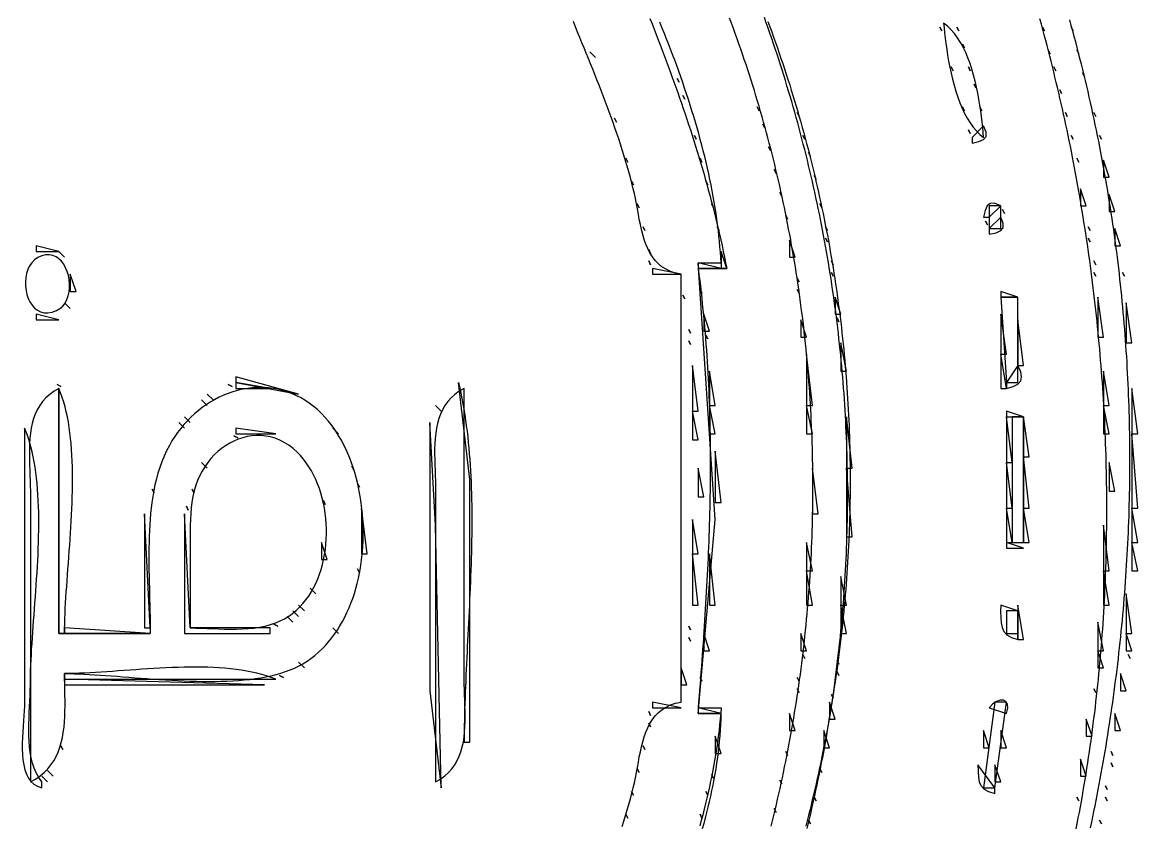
# Model space of a CAD drawing. Extents: x 0 to 1288, y 0 to 860.
# Drawn here: x 445.6 to 641, y 434.3 to 575.2 of the extents above; entities that cross this region are included whole.
import ezdxf

# ---------------------------------------------------------------- set-up
doc = ezdxf.new("R2010")
doc.units = 0
for name, color, linetype in [('C19', 19, 'CONTINUOUS'), ('C250', 250, 'CONTINUOUS'), ('C251', 251, 'CONTINUOUS'), ('C252', 252, 'CONTINUOUS'), ('C253', 253, 'CONTINUOUS'), ('C254', 254, 'CONTINUOUS'), ('C27', 27, 'CONTINUOUS'), ('C29', 29, 'CONTINUOUS'), ('C37', 37, 'CONTINUOUS'), ('C47', 47, 'CONTINUOUS'), ('C59', 59, 'CONTINUOUS'), ('C7', 7, 'CONTINUOUS')]:
    doc.layers.add(name, color=color, linetype=linetype)

msp = doc.modelspace()

# ---------------------------------------------------------------- linework, layer by layer
at = {"layer": 'C19'}
for points in [[(583.0873, 433.8198), (583.3204, 434.7761), (583.5495, 435.733), (583.7747, 436.6903), (583.996, 437.6482), (584.2133, 438.6065), (584.4267, 439.5653), (584.6362, 440.5245), (584.8418, 441.4842), (585.0434, 442.4444), (585.2411, 443.4049), (585.435, 444.3659), (585.6249, 445.3273), (585.8109, 446.2891), (585.993, 447.2513), (586.1711, 448.2138), (586.3454, 449.1767), (586.5158, 450.14), (586.6823, 451.1036), (586.8448, 452.0675), (587.0035, 453.0318), (587.1583, 453.9963), (587.3092, 454.9611), (587.4562, 455.9263), (587.5993, 456.8917), (587.7386, 457.8573), (587.8739, 458.8232), (588.0054, 459.7894), (588.133, 460.7557), (588.2567, 461.7223), (588.3766, 462.6891), (588.4925, 463.6561), (588.6047, 464.6232), (588.7129, 465.5906), (588.8173, 466.5581), (588.9178, 467.5257), (589.0144, 468.4935), (589.1072, 469.4614), (589.1962, 470.4294), (589.2813, 471.3975), (589.3625, 472.3658), (589.4399, 473.3341), (589.5134, 474.3024), (589.5831, 475.2709), (589.6489, 476.2393), (589.7109, 477.2079), (589.7691, 478.1764), (589.8234, 479.145), (589.8739, 480.1135), (589.9206, 481.0821), (589.9634, 482.0506), (590.0024, 483.0191), (590.0376, 483.9876), (590.069, 484.956), (590.0965, 485.9243), (590.1202, 486.8926), (590.1401, 487.8608), (590.1562, 488.8289), (590.1685, 489.7968), (590.1769, 490.7647), (590.1816, 491.7324), (590.1824, 492.7), (590.1795, 493.6675), (590.1727, 494.6347), (590.1621, 495.6018), (590.1478, 496.5687), (590.1296, 497.5354), (590.1077, 498.5019), (590.082, 499.4682), (590.0524, 500.4343), (590.0191, 501.4001), (589.982, 502.3656), (589.9411, 503.3309), (589.8965, 504.2959), (589.848, 505.2607), (589.7958, 506.2251), (589.7398, 507.1892), (589.6801, 508.153), (589.6165, 509.1165), (589.5493, 510.0796), (589.4782, 511.0424), (589.4034, 512.0048), (589.3248, 512.9668), (589.2424, 513.9284), (589.1563, 514.8897), (589.0665, 515.8505), (588.9729, 516.8109), (588.8755, 517.7709), (588.7744, 518.7304), (588.6696, 519.6895), (588.561, 520.6481), (588.4487, 521.6063), (588.3326, 522.5639), (588.2128, 523.521), (588.0893, 524.4777), (587.962, 525.4338), (587.831, 526.3894), (587.6962, 527.3444), (587.5578, 528.2989), (587.4156, 529.2528), (587.2697, 530.2062), (587.1201, 531.1589), (586.9667, 532.1111), (586.8097, 533.0626), (586.6489, 534.0135), (586.4844, 534.9638), (586.3163, 535.9134), (586.1444, 536.8624), (585.9688, 537.8107), (585.7895, 538.7584), (585.6065, 539.7053), (585.4198, 540.6516), (585.2294, 541.5971), (585.0353, 542.5419), (584.8375, 543.486), (584.6361, 544.4293), (584.4309, 545.3719), (584.2221, 546.3137), (584.0096, 547.2547), (583.7934, 548.195), (583.5735, 549.1344), (583.3499, 550.0731), (583.1227, 551.0109), (582.8918, 551.9478), (582.6572, 552.884), (582.419, 553.8192), (582.1771, 554.7536), (581.9316, 555.6871), (581.6823, 556.6198), (581.4295, 557.5515), (581.1729, 558.4823), (580.9127, 559.4122), (580.6489, 560.3411), (580.3814, 561.2692), (580.1103, 562.1962), (579.8355, 563.1223), (579.557, 564.0474), (579.275, 564.9715), (578.9893, 565.8946), (578.6999, 566.8167), (578.4069, 567.7378), (578.1103, 568.6578), (577.8101, 569.5768), (577.5062, 570.4947), (577.1987, 571.4116), (576.8876, 572.3274), (576.5729, 573.242), (576.2545, 574.1556), (575.9325, 575.0681), (575.6069, 575.9794)], [(632.7496, 433.9874), (632.9496, 434.94), (633.1469, 435.8929), (633.3412, 436.846), (633.5328, 437.7994), (633.7214, 438.7529), (633.9073, 439.7067), (634.0902, 440.6608), (634.2703, 441.615), (634.4475, 442.5695), (634.6219, 443.5242), (634.7934, 444.4791), (634.9619, 445.4342), (635.1276, 446.3896), (635.2904, 447.3452), (635.4503, 448.3009), (635.6073, 449.2569), (635.7613, 450.2131), (635.9125, 451.1695), (636.0607, 452.1261), (636.206, 453.0829), (636.3484, 454.0399), (636.4878, 454.9971), (636.6243, 455.9545), (636.7578, 456.9121), (636.8884, 457.8699), (637.0161, 458.8279), (637.1407, 459.7861), (637.2624, 460.7444), (637.3811, 461.703), (637.4969, 462.6617), (637.6096, 463.6206), (637.7194, 464.5797), (637.8262, 465.539), (637.93, 466.4984), (638.0308, 467.4581), (638.1285, 468.4179), (638.2233, 469.3778), (638.315, 470.338), (638.4037, 471.2983), (638.4894, 472.2587), (638.5721, 473.2194), (638.6517, 474.1801), (638.7282, 475.1411), (638.8018, 476.1022), (638.8722, 477.0635), (638.9396, 478.0249), (639.004, 478.9865), (639.0652, 479.9482), (639.1234, 480.9101), (639.1785, 481.8721), (639.2306, 482.8342), (639.2795, 483.7966), (639.3253, 484.759), (639.3681, 485.7216), (639.4077, 486.6843), (639.4443, 487.6472), (639.4777, 488.6102), (639.508, 489.5733), (639.5351, 490.5366), (639.5592, 491.4999), (639.5801, 492.4635), (639.5978, 493.4271), (639.6125, 494.3908), (639.6239, 495.3547), (639.6322, 496.3187), (639.6374, 497.2828), (639.6394, 498.2471), (639.6382, 499.2114), (639.6338, 500.1759), (639.6263, 501.1404), (639.6155, 502.1051), (639.6016, 503.0699), (639.5845, 504.0348), (639.5642, 504.9998), (639.5407, 505.9648), (639.5139, 506.93), (639.484, 507.8953), (639.4508, 508.8607), (639.4144, 509.8261), (639.3747, 510.7917), (639.3319, 511.7573), (639.2858, 512.7231), (639.2364, 513.6889), (639.1838, 514.6548), (639.1279, 515.6208), (639.0688, 516.5869), (639.0064, 517.553), (638.9407, 518.5192), (638.8718, 519.4855), (638.7995, 520.4519), (638.724, 521.4183), (638.6452, 522.3848), (638.5631, 523.3514), (638.4777, 524.318), (638.389, 525.2847), (638.2969, 526.2515), (638.2016, 527.2183), (638.1029, 528.1852), (638.0009, 529.1521), (637.8956, 530.1191), (637.7869, 531.0862), (637.6749, 532.0533), (637.5595, 533.0204), (637.4408, 533.9876), (637.3187, 534.9548), (637.1932, 535.9221), (637.0644, 536.8894), (636.9323, 537.8568), (636.7967, 538.8242), (636.6577, 539.7916), (636.5154, 540.759), (636.3697, 541.7265), (636.2205, 542.6941), (636.068, 543.6616), (635.9121, 544.6292), (635.7527, 545.5968), (635.5899, 546.5644), (635.4237, 547.532), (635.2541, 548.4997), (635.081, 549.4674), (634.9045, 550.4351), (634.7246, 551.4028), (634.5412, 552.3705), (634.3543, 553.3382), (634.164, 554.3059), (633.9702, 555.2737), (633.773, 556.2414), (633.5722, 557.2092), (633.368, 558.1769), (633.1603, 559.1446), (632.9491, 560.1124), (632.7345, 561.0801), (632.5163, 562.0478), (632.2946, 563.0156), (632.0694, 563.9833), (631.8407, 564.9509), (631.6085, 565.9186), (631.3727, 566.8863), (631.1334, 567.8539), (630.8906, 568.8215), (630.6442, 569.7891), (630.3943, 570.7567), (630.1408, 571.7243), (629.8838, 572.6918), (629.6232, 573.6593), (629.3591, 574.6267), (629.0914, 575.5942)], [(606.333313, 574.333313), (606.666687, 573.666687), (606.333313, 574.333313)], [(448.313263, 533.913574), (447.7434, 533.5142), (447.2632, 533.0218), (446.8705, 532.4508), (446.5633, 531.8154), (446.3394, 531.13), (446.1968, 530.4091), (446.1335, 529.6669), (446.1474, 528.9178), (446.2364, 528.1763), (446.3984, 527.4566), (446.6314, 526.7731), (446.9333, 526.1402), (447.3021, 525.5723), (447.7357, 525.0837), (448.2319, 524.6888), (448.7889, 524.402), (449.4044, 524.2376), (450.0764, 524.21), (450.8029, 524.3336), (451.5818, 524.6227)], [(588, 527), (588, 524), (589, 524), (588, 527)], [(620, 523), (620, 515), (621, 515), (620, 523)], [(452, 511), (452, 468), (453, 468), (453.0056, 468.8442), (453.0218, 469.7102), (453.0479, 470.5966), (453.0828, 471.5025), (453.1259, 472.4267), (453.1762, 473.3681), (453.2328, 474.3256), (453.295, 475.2982), (453.3618, 476.2847), (453.4325, 477.2839), (453.5061, 478.2949), (453.5818, 479.3165), (453.6588, 480.3475), (453.7361, 481.387), (453.813, 482.4338), (453.8885, 483.4867), (453.9619, 484.5447), (454.0323, 485.6067), (454.0987, 486.6716), (454.1605, 487.7382), (454.2166, 488.8055), (454.2664, 489.8724), (454.3088, 490.9377), (454.343, 492.0004), (454.3683, 493.0594), (454.3836, 494.1135), (454.3883, 495.1616), (454.3814, 496.2027), (454.3621, 497.2356), (454.3295, 498.2593), (454.2827, 499.2726), (454.221, 500.2744), (454.1434, 501.2637), (454.0491, 502.2392), (453.9373, 503.2), (453.8071, 504.1449), (453.6576, 505.0729), (453.4879, 505.9827), (453.2974, 506.8733), (453.0849, 507.7437), (452.8498, 508.5926), (452.5912, 509.419), (452.3082, 510.2218), (452, 511)], [(618, 507), (618, 506), (621, 506), (618, 507)], [(618, 506), (618, 498), (619, 498), (618, 506)], [(493, 472), (494, 471), (493, 472)], [(587, 456), (587, 453), (588, 453), (587, 456)]]:
    msp.add_lwpolyline(points, dxfattribs=at)
at = {"layer": 'C250'}
for points in [[(607, 575), (607.0754, 574.1821), (607.1651, 573.3093), (607.2704, 572.3886), (607.3927, 571.4267), (607.5333, 570.4307), (607.6934, 569.4076), (607.8745, 568.3641), (608.0778, 567.3074), (608.3047, 566.2442), (608.5564, 565.1817), (608.8344, 564.1266), (609.1399, 563.086), (609.4742, 562.0667), (609.8387, 561.0758), (610.2347, 560.1201), (610.6636, 559.2066), (611.1266, 558.3422), (611.625, 557.5338), (612.1603, 556.7885), (612.7336, 556.1131), (613.3464, 555.5146), (614, 555), (613.9281, 555.8373), (613.8437, 556.725), (613.7453, 557.6565), (613.631, 558.6253), (613.4994, 559.6249), (613.3486, 560.6488), (613.1772, 561.6903), (612.9834, 562.743), (612.7656, 563.8004), (612.5221, 564.8559), (612.2513, 565.9031), (611.9516, 566.9353), (611.6213, 567.946), (611.2587, 568.9287), (610.8623, 569.877), (610.4303, 570.7842), (609.9611, 571.6438), (609.4532, 572.4494), (608.9047, 573.1943), (608.3141, 573.872), (607.6797, 574.4761), (607, 575)], [(630.333313, 570.333313), (630.666687, 569.666687), (630.333313, 570.333313)], [(608.333313, 567.333313), (608.666687, 566.666687), (608.333313, 567.333313)], [(560.333313, 565.333313), (560.666687, 564.666687), (560.333313, 565.333313)], [(610.333313, 560.333313), (610.666687, 559.666687), (610.333313, 560.333313)], [(613.333313, 560.333313), (613.666687, 559.666687), (613.333313, 560.333313)], [(563.333313, 555.333313), (563.666687, 554.666687), (563.333313, 555.333313)], [(611.333313, 556.333313), (611.666687, 555.666687), (611.333313, 556.333313)], [(552.333313, 547.333313), (552.666687, 546.666687), (552.333313, 547.333313)], [(565.333313, 547.333313), (565.666687, 546.666687), (565.333313, 547.333313)], [(553.333313, 543.333313), (553.666687, 542.666687), (553.333313, 543.333313)], [(614.333313, 540.333313), (614.666687, 539.666687), (614.333313, 540.333313)], [(637, 539), (637, 536), (638, 536), (637, 539)], [(568, 535), (568, 532), (569, 532), (568, 535)], [(556, 532), (556, 531), (561, 531), (556, 532)], [(587.333313, 533.333313), (587.666687, 532.666687), (587.333313, 533.333313)], [(638.333313, 531.333313), (638.666687, 530.666687), (638.333313, 531.333313)], [(565, 524), (565, 521), (566, 521), (565, 524)], [(589, 519), (589, 514), (590, 514), (589, 519)], [(483, 513), (483, 512), (494, 510), (483, 513)], [(481.666656, 511.666656), (482.333344, 511.333344), (481.666656, 511.666656)], [(477, 509), (478, 508), (477, 509)], [(473, 505), (474, 504), (473, 505)], [(567, 500), (567, 491), (568, 491), (567, 500)], [(477, 498), (478, 497), (477, 498)], [(564, 497), (564, 492), (565, 492), (564, 497)], [(590, 497), (590, 485), (591, 485), (590, 497)], [(618, 498), (618, 490), (619, 490), (618, 498)], [(475.333344, 493.333344), (475.666656, 492.666656), (475.333344, 493.333344)], [(505, 490), (505, 482), (506, 482), (505, 490)], [(504.333344, 479.333344), (504.666656, 478.666656), (504.333344, 479.333344)], [(583, 479), (583, 473), (584, 473), (583, 479)], [(492, 471), (493, 470), (492, 471)], [(638, 461), (638, 458), (639, 458), (638, 461)], [(633.333313, 458.333344), (633.666687, 457.666656), (633.333313, 458.333344)], [(567, 450), (567, 447), (568, 447), (567, 450)]]:
    msp.add_lwpolyline(points, dxfattribs=at)
at = {"layer": 'C251'}
for points in [[(624.333313, 574.333313), (624.666687, 573.666687), (624.333313, 574.333313)], [(629.333313, 574.333313), (629.666687, 573.666687), (629.333313, 574.333313)], [(545, 570), (546, 569), (545, 570)], [(625.333313, 570.333313), (625.666687, 569.666687), (625.333313, 570.333313)], [(561.333313, 562.333313), (561.666687, 561.666687), (561.333313, 562.333313)], [(628.333313, 559.333313), (628.666687, 558.666687), (628.333313, 559.333313)], [(549.333313, 558.333313), (549.666687, 557.666687), (549.333313, 558.333313)], [(575.333313, 557.333313), (575.666687, 556.666687), (575.333313, 557.333313)], [(629.333313, 555.333313), (629.666687, 554.666687), (629.333313, 555.333313)], [(576.333313, 553.333313), (576.666687, 552.666687), (576.333313, 553.333313)], [(551.333313, 551.333313), (551.666687, 550.666687), (551.333313, 551.333313)], [(577.333313, 549.333313), (577.666687, 548.666687), (577.333313, 549.333313)], [(635, 551), (635, 548), (636, 548), (635, 551)], [(584.333313, 548.333313), (584.666687, 547.666687), (584.333313, 548.333313)], [(578.333313, 545.333313), (578.666687, 544.666687), (578.333313, 545.333313)], [(631, 546), (631, 543), (632, 543), (631, 546)], [(566.333313, 543.333313), (566.666687, 542.666687), (566.333313, 543.333313)], [(585.333313, 543.333313), (585.666687, 542.666687), (585.333313, 543.333313)], [(636, 545), (636, 542), (637, 542), (636, 545)], [(554.333313, 539.333313), (554.666687, 538.666687), (554.333313, 539.333313)], [(586.333313, 539.333313), (586.666687, 538.666687), (586.333313, 539.333313)], [(448, 536), (448, 535), (452, 535), (448, 536)], [(632.333313, 537.333313), (632.666687, 536.666687), (632.333313, 537.333313)], [(564, 533), (564, 532), (568, 532), (564, 533)], [(454, 531), (454, 528), (455, 528), (454, 531)], [(581.333313, 530.333313), (581.666687, 529.666687), (581.333313, 530.333313)], [(453, 526), (454, 525), (453, 526)], [(634, 527), (634, 520), (635, 520), (634, 527)], [(639, 526), (639, 519), (640, 519), (639, 526)], [(588.333313, 523.333313), (588.666687, 522.666687), (588.333313, 523.333313)], [(562.333313, 519.333313), (562.666687, 518.666687), (562.333313, 519.333313)], [(563, 515), (563, 507), (564, 507), (563, 515)], [(566, 514), (566, 508), (567, 508), (566, 514)], [(483, 512), (483, 511), (489, 511), (483, 512)], [(590, 506), (590, 497), (591, 497), (590, 506)], [(446, 504), (446, 456), (445.9842, 455.2805), (445.9421, 454.4845), (445.8819, 453.6241), (445.8115, 452.7113), (445.739, 451.7584), (445.6724, 450.7774), (445.6198, 449.7806), (445.5891, 448.78), (445.5885, 447.7878), (445.6258, 446.8162), (445.7093, 445.8773), (445.8469, 444.9832), (446.0466, 444.146), (446.3165, 443.378), (446.6646, 442.6913), (447.099, 442.098), (447.6276, 441.6102), (448.2586, 441.2402), (449, 441), (449, 442), (448.4822, 442.7643), (448.0457, 443.5749), (447.6842, 444.4269), (447.3914, 445.3156), (447.161, 446.2365), (446.9869, 447.1848), (446.8626, 448.1558), (446.7821, 449.1449), (446.7389, 450.1474), (446.7269, 451.1586), (446.7397, 452.1738), (446.7712, 453.1884), (446.815, 454.1976), (446.8649, 455.1968), (446.9146, 456.1813), (446.9578, 457.1465), (446.9884, 458.0876), (447, 459), (447.0054, 459.8411), (447.0211, 460.7034), (447.0463, 461.586), (447.0802, 462.4877), (447.1221, 463.4075), (447.1711, 464.3445), (447.2265, 465.2974), (447.2875, 466.2655), (447.3533, 467.2475), (447.4232, 468.2425), (447.4962, 469.2494), (447.5717, 470.2672), (447.6489, 471.2949), (447.727, 472.3315), (447.8052, 473.3759), (447.8827, 474.427), (447.9587, 475.4839), (448.0324, 476.5455), (448.1032, 477.6108), (448.1701, 478.6788), (448.2324, 479.7484), (448.2893, 480.8186), (448.34, 481.8883), (448.3838, 482.9566), (448.4199, 484.0224), (448.4474, 485.0846), (448.4656, 486.1423), (448.4737, 487.1944), (448.471, 488.2399), (448.4565, 489.2777), (448.4297, 490.3068), (448.3896, 491.3262), (448.3355, 492.3349), (448.2665, 493.3318), (448.1821, 494.3158), (448.0812, 495.286), (447.9632, 496.2414), (447.8272, 497.1808), (447.6726, 498.1033), (447.4984, 499.0079), (447.304, 499.8934), (447.0884, 500.7589), (446.8511, 501.6033), (446.591, 502.4257), (446.3076, 503.2249), (446, 504)], [(584, 497), (584, 489), (585, 489), (584, 497)], [(504.333344, 494.333344), (504.666656, 493.666656), (504.333344, 494.333344)], [(498.333344, 491.333344), (498.666656, 490.666656), (498.333344, 491.333344)], [(583, 484), (583, 479), (584, 479), (583, 484)], [(563, 482), (563, 473), (564, 473), (563, 482)], [(566, 482), (566, 473), (567, 473), (566, 482)], [(635, 479), (635, 473), (636, 473), (635, 479)], [(589, 478), (589, 473), (590, 473), (589, 478)], [(496, 476), (497, 475), (496, 476)], [(639, 475), (639, 468), (640, 468), (639, 475)], [(589, 473), (589, 468), (590, 468), (589, 473)], [(500, 469), (501, 468), (500, 469)], [(562.333313, 467.333344), (562.666687, 466.666656), (562.333313, 467.333344)], [(582, 468), (582, 465), (583, 465), (582, 468)], [(639, 468), (639, 465), (640, 465), (639, 468)], [(582.333313, 464.333344), (582.666687, 463.666656), (582.333313, 464.333344)], [(494, 463), (495, 462), (494, 463)], [(490.666656, 460.666656), (491.333344, 460.333344), (490.666656, 460.666656)], [(581.333313, 460.333344), (581.666687, 459.666656), (581.333313, 460.333344)], [(587.333313, 457.333344), (587.666687, 456.666656), (587.333313, 457.333344)], [(616, 456), (614, 441), (616, 441), (618, 456), (616, 456)], [(555.333313, 454.333344), (555.666687, 453.666656), (555.333313, 454.333344)], [(580, 454), (580, 451), (581, 451), (580, 454)], [(637, 454), (637, 451), (638, 451), (637, 454)], [(614, 451), (614, 448), (615, 448), (614, 451)], [(617, 451), (617, 448), (618, 448), (617, 451)], [(554.333313, 448.333344), (554.666687, 447.666656), (554.333313, 448.333344)], [(579.333313, 447.333344), (579.666687, 446.666656), (579.333313, 447.333344)], [(636.333313, 447.333344), (636.666687, 446.666656), (636.333313, 447.333344)], [(585.333313, 444.333344), (585.666687, 443.666656), (585.333313, 444.333344)], [(613, 445), (613.0261, 443.8148), (613.0886, 442.8141), (613.2461, 441.9813), (613.5573, 441.3001), (614.0809, 440.7537), (614.8755, 440.3259), (616, 440), (616, 441), (613, 445)], [(616, 445), (616, 442), (617, 442), (616, 445)], [(566.333313, 443.333344), (566.666687, 442.666656), (566.333313, 443.333344)], [(635.333313, 441.333344), (635.666687, 440.666656), (635.333313, 441.333344)], [(564.333313, 436.333344), (564.666687, 435.666656), (564.333313, 436.333344)], [(577.333313, 437.333344), (577.666687, 436.666656), (577.333313, 437.333344)], [(583.333313, 435.333344), (583.666687, 434.666656), (583.333313, 435.333344)], [(634.333313, 435.333344), (634.666687, 434.666656), (634.333313, 435.333344)]]:
    msp.add_lwpolyline(points, dxfattribs=at)
at = {"layer": 'C252'}
for points in [[(564.3187, 434.3209), (564.5859, 435.2901), (564.846, 436.2608), (565.0987, 437.233), (565.3438, 438.2067), (565.5809, 439.1819), (565.8099, 440.1586), (566.0304, 441.1368), (566.2421, 442.1166), (566.4448, 443.098), (566.6382, 444.0809), (566.8221, 445.0654), (566.9961, 446.0516), (567.1599, 447.0393), (567.3134, 448.0287), (567.4561, 449.0197), (567.5879, 450.0124), (567.7085, 451.0067), (567.8175, 452.0028), (567.9148, 453.0005), (568, 454), (564, 454), (566.996155, 488), (564, 533), (568, 533), (567.9527, 533.9386), (567.8928, 534.8838), (567.8203, 535.8352), (567.7356, 536.7924), (567.6388, 537.755), (567.5301, 538.7229), (567.4099, 539.6956), (567.2783, 540.6729), (567.1355, 541.6543), (566.9818, 542.6396), (566.8174, 543.6284), (566.6425, 544.6205), (566.4573, 545.6154), (566.2622, 546.6128), (566.0572, 547.6125), (565.8427, 548.6141), (565.6188, 549.6172), (565.3858, 550.6216), (565.1439, 551.6269), (564.8934, 552.6327), (564.6344, 553.6388), (564.3672, 554.6449), (564.092, 555.6505), (563.809, 556.6554), (563.5185, 557.6592), (563.2207, 558.6616), (562.9158, 559.6623), (562.6041, 560.661), (562.2857, 561.6572), (561.9609, 562.6508), (561.63, 563.6413), (561.2931, 564.6285), (560.9504, 565.612), (560.6023, 566.5914), (560.2489, 567.5665), (559.8904, 568.537), (559.5272, 569.5024), (559.1593, 570.4625), (558.7871, 571.4169), (558.4107, 572.3653), (558.0304, 573.3074), (557.6464, 574.2429), (557.259, 575.1713)], [(610.333313, 571.333313), (610.666687, 570.666687), (610.333313, 571.333313)], [(611.333313, 567.333313), (611.666687, 566.666687), (611.333313, 567.333313)], [(626.333313, 567.333313), (626.666687, 566.666687), (626.333313, 567.333313)], [(631.333313, 566.333313), (631.666687, 565.666687), (631.333313, 566.333313)], [(612.333313, 564.333313), (612.666687, 563.666687), (612.333313, 564.333313)], [(633.333313, 559.333313), (633.666687, 558.666687), (633.333313, 559.333313)], [(634.333313, 555.333313), (634.666687, 554.666687), (634.333313, 555.333313)], [(564.333313, 551.333313), (564.666687, 550.666687), (564.333313, 551.333313)], [(630.333313, 551.333313), (630.666687, 550.666687), (630.333313, 551.333313)], [(614, 541), (615, 541), (617, 543), (615.9117, 543.4372), (615.1559, 543.427), (614.6441, 542.9982), (614.2882, 542.1796), (614, 541)], [(579.333313, 541.333313), (579.666687, 540.666687), (579.333313, 541.333313)], [(615, 543), (615, 539), (617, 539), (617, 543), (615, 543)], [(617.333313, 542.333313), (617.666687, 541.666687), (617.333313, 542.333313)], [(567.333313, 539.333313), (567.666687, 538.666687), (567.333313, 539.333313)], [(632.333313, 539.333313), (632.666687, 538.666687), (632.333313, 539.333313)], [(580, 537), (580, 534), (581, 534), (580, 537)], [(451.5817, 524.6226), (452.1727, 524.9738), (452.6708, 525.4207), (453.079, 525.9495), (453.4001, 526.5466), (453.6369, 527.1983), (453.7923, 527.891), (453.8692, 528.611), (453.8705, 529.3447), (453.799, 530.0784), (453.6577, 530.7984), (453.4494, 531.4911), (453.1769, 532.1429), (452.8432, 532.7401), (452.4511, 533.2691), (452.0035, 533.7161), (451.5032, 534.0676), (450.9532, 534.3098), (450.3563, 534.4292), (449.7155, 534.412), (449.0334, 534.2446), (448.3132, 533.9135)], [(555.333313, 535.333313), (555.666687, 534.666687), (555.333313, 535.333313)], [(555.333313, 533.333313), (555.666687, 532.666687), (555.333313, 533.333313)], [(633.333313, 531.333313), (633.666687, 530.666687), (633.333313, 531.333313)], [(617, 528), (617, 527), (620, 527), (617, 528)], [(561.333313, 527.333313), (561.666687, 526.666687), (561.333313, 527.333313)], [(582, 523), (582, 520), (583, 520), (582, 523)], [(451.666656, 511.666656), (452.333344, 511.333344), (451.666656, 511.666656)], [(640, 511), (640, 503), (641, 503), (640, 511)], [(478, 510), (479, 509), (478, 510)], [(517, 505), (517, 458), (519, 441), (518, 487), (517, 505)], [(483, 504), (483, 503), (490, 503), (483, 504)], [(500, 504), (501, 503), (500, 504)], [(621, 499), (621, 490), (622, 490), (621, 499)], [(636, 498), (636, 493), (637, 493), (636, 498)], [(621, 490), (621, 484), (622, 484), (621, 490)], [(563, 488), (563, 482), (564, 482), (563, 488)], [(635, 487), (635, 479), (636, 479), (635, 487)], [(640, 484), (640, 479), (641, 479), (640, 484)], [(494, 473), (495, 472), (494, 473)], [(618, 472), (618, 468), (620, 468), (620, 472), (618, 472)], [(453, 469), (453, 468), (468, 468), (453, 469)], [(634, 470), (634, 465), (635, 465), (634, 470)], [(588.333313, 463.333344), (588.666687, 462.666656), (588.333313, 463.333344)], [(588.333313, 461.333344), (588.666687, 460.666656), (588.333313, 461.333344)], [(453, 460), (453, 459), (488, 459), (453, 460)], [(564.333313, 460.333344), (564.666687, 459.666656), (564.333313, 460.333344)], [(581.333313, 458.333344), (581.666687, 457.666656), (581.333313, 458.333344)], [(556, 456), (556, 455), (561, 455), (556, 456)], [(615, 455), (618, 454), (618.2463, 454.9568), (618.2031, 455.6658), (617.9263, 456.1321), (617.472, 456.3608), (616.8961, 456.3568), (616.2548, 456.1253), (615.6041, 455.6713), (615, 455)], [(564, 455), (564, 454), (568, 454), (564, 455)], [(555.333313, 452.333344), (555.666687, 451.666656), (555.333313, 452.333344)], [(632, 453), (632, 450), (633, 450), (632, 453)], [(586, 451), (586, 448), (587, 448), (586, 451)], [(452.333344, 448.333344), (452.666656, 447.666656), (452.333344, 448.333344)], [(553.333313, 444.333344), (553.666687, 443.666656), (553.333313, 444.333344)], [(636.333313, 445.333344), (636.666687, 444.666656), (636.333313, 445.333344)], [(449, 443), (450, 442), (449, 443)], [(552.333313, 440.333344), (552.666687, 439.666656), (552.333313, 440.333344)], [(565.333313, 440.333344), (565.666687, 439.666656), (565.333313, 440.333344)], [(584.333313, 439.333344), (584.666687, 438.666656), (584.333313, 439.333344)], [(551.333313, 436.333344), (551.666687, 435.666656), (551.333313, 436.333344)]]:
    msp.add_lwpolyline(points, dxfattribs=at)
at = {"layer": 'C253'}
for points in [[(609.333313, 574.333313), (609.666687, 573.666687), (609.333313, 574.333313)], [(627.333313, 563.333313), (627.666687, 562.666687), (627.333313, 563.333313)], [(574.333313, 560.333313), (574.666687, 559.666687), (574.333313, 560.333313)], [(581.333313, 559.333313), (581.666687, 558.666687), (581.333313, 559.333313)], [(582.333313, 555.333313), (582.666687, 554.666687), (582.333313, 555.333313)], [(617, 541), (615, 539), (615, 538), (616.1796, 538.2882), (616.9983, 538.6441), (617.4271, 539.1559), (617.4372, 539.9117), (617, 541)], [(586.333313, 537.333313), (586.666687, 536.666687), (586.333313, 537.333313)], [(452, 535), (453, 534), (452, 535)], [(633.333313, 533.333313), (633.666687, 532.666687), (633.333313, 533.333313)], [(587.333313, 531.333313), (587.666687, 530.666687), (587.333313, 531.333313)], [(564.333313, 528.333313), (564.666687, 527.666687), (564.333313, 528.333313)], [(581.333313, 528.333313), (581.666687, 527.666687), (581.333313, 528.333313)], [(617, 527), (618, 512), (620, 512), (620, 527), (617, 527)], [(448, 524), (448, 523), (452, 523), (448, 524)], [(617, 524), (617, 517), (618, 517), (617, 524)], [(562.333313, 521.333313), (562.666687, 520.666687), (562.333313, 521.333313)], [(617, 517), (617, 511), (618, 511), (617, 517)], [(620, 515), (618, 512), (618, 511), (619.1619, 511.3258), (619.9968, 511.7532), (620.5013, 512.3082), (620.6722, 513.017), (620.5062, 513.9055), (620, 515)], [(518, 442), (518.8556, 442.5029), (519.6142, 443.0585), (520.2811, 443.6634), (520.8621, 444.3141), (521.3627, 445.0072), (521.7885, 445.7394), (522.1452, 446.5073), (522.4382, 447.3075), (522.6733, 448.1366), (522.856, 448.9912), (522.9919, 449.8678), (523.0866, 450.7632), (523.1457, 451.6739), (523.1748, 452.5966), (523.1796, 453.5277), (523.1655, 454.464), (523.1382, 455.4021), (523.1034, 456.3385), (523.0665, 457.2699), (523.0333, 458.1929), (523.0092, 459.104), (523, 460), (523, 511), (522.1443, 510.497), (521.3857, 509.9414), (520.7188, 509.3365), (520.1378, 508.6858), (519.6372, 507.9926), (519.2114, 507.2604), (518.8547, 506.4925), (518.5617, 505.6923), (518.3266, 504.8632), (518.1439, 504.0087), (518.008, 503.132), (517.9133, 502.2366), (517.8542, 501.3259), (517.8251, 500.4033), (517.8203, 499.4721), (517.8344, 498.5358), (517.8617, 497.5977), (517.8965, 496.6613), (517.9334, 495.73), (517.9666, 494.807), (517.9907, 493.8959), (518, 493), (518, 442)], [(563, 507), (563, 502), (564, 502), (563, 507)], [(566, 508), (566, 503), (567, 503), (566, 508)], [(583, 508), (583, 503), (584, 503), (583, 508)], [(635, 508), (635, 503), (636, 503), (635, 508)], [(474, 506), (475, 505), (474, 506)], [(619, 506), (619, 484), (621, 484), (621, 506), (619, 506)], [(621, 506), (621, 499), (622, 499), (621, 506)], [(503.333344, 497.333344), (503.666656, 496.666656), (503.333344, 497.333344)], [(468.333344, 493.333344), (468.666656, 492.666656), (468.333344, 493.333344)], [(467, 489), (467, 469), (468, 469), (467, 489)], [(474, 489), (474, 468), (489, 468), (489, 469), (475, 469), (474, 489)], [(474.333344, 490.333344), (474.666656, 489.666656), (474.333344, 490.333344)], [(498, 484), (498, 481), (499, 481), (498, 484)], [(618, 484), (618, 483), (621, 483), (618, 484)], [(617, 473), (616.9932, 471.855), (616.9959, 470.8174), (617.0579, 469.8901), (617.2289, 469.0756), (617.5589, 468.3766), (618.0975, 467.7959), (618.8946, 467.3361), (620, 467), (620, 468), (620, 472), (617, 473)], [(489.666656, 469.666656), (490.333344, 469.333344), (489.666656, 469.666656)], [(565, 468), (565, 465), (566, 465), (565, 468)], [(634, 465), (634, 462), (635, 462), (634, 465)], [(639.333313, 464.333344), (639.666687, 463.666656), (639.333313, 464.333344)], [(453, 461), (453, 460), (490, 460), (489.2126, 460.3097), (488.3986, 460.5906), (487.5593, 460.8437), (486.6961, 461.0702), (485.8103, 461.2712), (484.9034, 461.4479), (483.9768, 461.6013), (483.0317, 461.7326), (482.0697, 461.843), (481.092, 461.9335), (480.1001, 462.0053), (479.0954, 462.0595), (478.0792, 462.0973), (477.053, 462.1197), (476.018, 462.128), (474.9758, 462.1232), (473.9276, 462.1064), (472.8749, 462.0789), (471.819, 462.0417), (470.7614, 461.9959), (469.7034, 461.9428), (468.6464, 461.8833), (467.5918, 461.8187), (466.5409, 461.7501), (465.4952, 461.6786), (464.4561, 461.6053), (463.4248, 461.5314), (462.4029, 461.458), (461.3916, 461.3862), (460.3925, 461.3172), (459.4068, 461.2521), (458.4359, 461.192), (457.4813, 461.138), (456.5442, 461.0913), (455.6262, 461.053), (454.7286, 461.0243), (453.8527, 461.0062), (453, 461)], [(561, 462), (561, 459), (562, 459), (561, 462)], [(631, 446), (631, 443), (632, 443), (631, 446)], [(450, 444), (451, 443), (450, 444)], [(578.333313, 442.333344), (578.666687, 441.666656), (578.333313, 442.333344)], [(630.333313, 439.333344), (630.666687, 438.666656), (630.333313, 439.333344)]]:
    msp.add_lwpolyline(points, dxfattribs=at)
at = {"layer": 'C254'}
for points in [[(576.7855, 434.2718), (577.0193, 435.2086), (577.2493, 436.1464), (577.4755, 437.0853), (577.6979, 438.0253), (577.9166, 438.9663), (578.1314, 439.9084), (578.3425, 440.8514), (578.5498, 441.7955), (578.7533, 442.7405), (578.953, 443.6865), (579.1489, 444.6334), (579.3411, 445.5812), (579.5294, 446.53), (579.714, 447.4796), (579.8947, 448.43), (580.0717, 449.3813), (580.2449, 450.3334), (580.4143, 451.2863), (580.5798, 452.24), (580.7416, 453.1945), (580.8996, 454.1497), (581.0538, 455.1057), (581.2042, 456.0623), (581.3508, 457.0197), (581.4936, 457.9777), (581.6326, 458.9363), (581.7678, 459.8956), (581.8993, 460.8555), (582.0269, 461.8161), (582.1506, 462.7771), (582.2706, 463.7388), (582.3868, 464.701), (582.4992, 465.6637), (582.6078, 466.6269), (582.7126, 467.5906), (582.8135, 468.5547), (582.9107, 469.5193), (583.004, 470.4844), (583.0936, 471.4498), (583.1793, 472.4157), (583.2612, 473.3819), (583.3393, 474.3484), (583.4136, 475.3153), (583.4841, 476.2825), (583.5507, 477.25), (583.6136, 478.2178), (583.6726, 479.1859), (583.7278, 480.1542), (583.7792, 481.1227), (583.8268, 482.0914), (583.8706, 483.0603), (583.9105, 484.0293), (583.9467, 484.9985), (583.979, 485.9679), (584.0074, 486.9373), (584.0321, 487.9069), (584.0529, 488.8765), (584.0699, 489.8462), (584.0831, 490.8159), (584.0925, 491.7856), (584.098, 492.7553), (584.0997, 493.725), (584.0976, 494.6946), (584.0917, 495.6642), (584.0819, 496.6338), (584.0683, 497.6032), (584.0509, 498.5725), (584.0296, 499.5417), (584.0045, 500.5107), (583.9755, 501.4796), (583.9428, 502.4482), (583.9062, 503.4167), (583.8657, 504.3849), (583.8215, 505.3529), (583.7734, 506.3206), (583.7214, 507.2881), (583.6656, 508.2552), (583.606, 509.222), (583.5425, 510.1885), (583.4752, 511.1546), (583.4041, 512.1204), (583.3291, 513.0857), (583.2503, 514.0506), (583.1676, 515.0151), (583.0811, 515.9792), (582.9907, 516.9428), (582.8965, 517.9059), (582.7984, 518.8685), (582.6965, 519.8305), (582.5908, 520.792), (582.4812, 521.753), (582.3677, 522.7134), (582.2504, 523.6731), (582.1293, 524.6323), (582.0043, 525.5908), (581.8754, 526.5486), (581.7427, 527.5058), (581.6062, 528.4623), (581.4658, 529.4181), (581.3215, 530.3731), (581.1734, 531.3274), (581.0214, 532.2809), (580.8655, 533.2336), (580.7058, 534.1856), (580.5423, 535.1367), (580.3749, 536.0869), (580.2036, 537.0363), (580.0284, 537.9848), (579.8494, 538.9324), (579.6666, 539.8791), (579.4798, 540.8249), (579.2892, 541.7697), (579.0948, 542.7135), (578.8964, 543.6563), (578.6942, 544.5981), (578.4882, 545.5389), (578.2783, 546.4787), (578.0645, 547.4173), (577.8468, 548.3549), (577.6253, 549.2914), (577.3998, 550.2267), (577.1706, 551.1609), (576.9374, 552.094), (576.7004, 553.0258), (576.4595, 553.9565), (576.2147, 554.886), (575.966, 555.8142), (575.7135, 556.7411), (575.4571, 557.6668), (575.1968, 558.5912), (574.9327, 559.5142), (574.6646, 560.436), (574.3927, 561.3564), (574.1169, 562.2754), (573.8372, 563.193), (573.5536, 564.1093), (573.2662, 565.0241), (572.9748, 565.9375), (572.6796, 566.8494), (572.3805, 567.7598), (572.0775, 568.6687), (571.7706, 569.5761), (571.4599, 570.482), (571.1452, 571.3863), (570.8267, 572.2891), (570.5042, 573.1902), (570.1779, 574.0898), (569.8477, 574.9877), (569.5136, 575.8839)], [(565.333313, 520.333313), (565.666687, 519.666687), (565.333313, 520.333313)], [(583, 517), (583, 508), (584, 508), (583, 517)], [(635, 514), (635, 508), (636, 508), (635, 514)], [(640, 503), (640, 490), (641, 490), (640, 503)], [(618, 490), (618, 484), (619, 484), (618, 490)], [(562.333313, 469.333344), (562.666687, 468.666656), (562.333313, 469.333344)]]:
    msp.add_lwpolyline(points, dxfattribs=at)
at = {"layer": 'C27'}
msp.add_lwpolyline([(522, 512), (522.2126, 511.0775), (522.4132, 510.1483), (522.6019, 509.2126), (522.7791, 508.2707), (522.9451, 507.3226), (523.1001, 506.3687), (523.2444, 505.4092), (523.3783, 504.4442), (523.5021, 503.4739), (523.6161, 502.4986), (523.7205, 501.5185), (523.8156, 500.5337), (523.9018, 499.5445), (523.9792, 498.5511), (524.0483, 497.5537), (524.1091, 496.5525), (524.1622, 495.5477), (524.2076, 494.5394), (524.2458, 493.528), (524.277, 492.5136), (524.3014, 491.4965), (524.3194, 490.4768), (524.3312, 489.4547), (524.3372, 488.4304), (524.3375, 487.4042), (524.3326, 486.3763), (524.3226, 485.3468), (524.3079, 484.316), (524.2887, 483.284), (524.2653, 482.2511), (524.238, 481.2176), (524.2072, 480.1835), (524.173, 479.1491), (524.1357, 478.1146), (524.0957, 477.0802), (524.0532, 476.0462), (524.0084, 475.0127), (523.9618, 473.9799), (523.9136, 472.948), (523.8639, 471.9173), (523.8133, 470.8879), (523.7618, 469.8601), (523.7098, 468.834), (523.6576, 467.8099), (523.6055, 466.788), (523.5537, 465.7685), (523.5025, 464.7515), (523.4523, 463.7373), (523.4032, 462.7262), (523.3556, 461.7182), (523.3098, 460.7136), (523.266, 459.7127), (523.2245, 458.7156), (523.1857, 457.7225), (523.1497, 456.7336), (523.1169, 455.7492), (523.0876, 454.7695), (523.062, 453.7945), (523.0404, 452.8247), (523.0231, 451.8601), (523.0104, 450.901), (523.0026, 449.9475), (523, 449), (524, 449), (524, 495), (522, 512)], dxfattribs=at)
at = {"layer": 'C29'}
msp.add_lwpolyline([(640, 490), (640, 484), (641, 484), (640, 490)], dxfattribs=at)
at = {"layer": 'C37'}
for points in [[(583.333313, 552.333313), (583.666687, 551.666687), (583.333313, 552.333313)], [(518, 508), (519, 507), (518, 508)], [(475, 469), (475.9608, 468.9897), (476.9447, 468.9628), (477.9477, 468.9256), (478.9657, 468.8841), (479.9946, 468.8444), (481.0305, 468.8127), (482.0692, 468.795), (483.1067, 468.7975), (484.139, 468.8263), (485.162, 468.8875), (486.1717, 468.9872), (487.164, 469.1315), (488.1348, 469.3266), (489.0802, 469.5785), (489.9961, 469.8935), (490.7879, 470.2338), (491.5414, 470.6249), (492.2567, 471.0645), (492.934, 471.5502), (493.5735, 472.0796), (494.1755, 472.6504), (494.7401, 473.2601), (495.2675, 473.9064), (495.758, 474.5871), (496.2118, 475.2996), (496.6291, 476.0416), (497.01, 476.8108), (497.3549, 477.6048), (497.6638, 478.4212), (497.9371, 479.2577), (498.1749, 480.1118), (498.3775, 480.9814), (498.545, 481.8638), (498.6776, 482.7569), (498.7757, 483.6582), (498.8392, 484.5654), (498.8686, 485.4761), (498.864, 486.3879), (498.8256, 487.2986), (498.7536, 488.2056), (498.6482, 489.1066), (498.5097, 489.9994), (498.3382, 490.8814), (498.134, 491.7504), (497.8972, 492.604), (497.6281, 493.4398), (497.3269, 494.2555), (496.9938, 495.0486), (496.629, 495.8169), (496.2327, 496.5579), (495.8051, 497.2693), (495.3464, 497.9488), (494.8569, 498.5938), (494.3367, 499.2022), (493.7862, 499.7716), (493.0357, 500.4431), (492.2663, 501.0233), (491.481, 501.5147), (490.6828, 501.9198), (489.8747, 502.2409), (489.0598, 502.4807), (488.241, 502.6415), (487.4215, 502.7258), (486.6043, 502.7363), (485.7924, 502.6752), (484.9887, 502.5451), (484.1964, 502.3485), (483.4185, 502.0879), (482.658, 501.7657), (481.918, 501.3844), (481.2014, 500.9465), (480.5113, 500.4545), (479.8507, 499.9108), (479.2227, 499.318), (478.6303, 498.6785), (478.0765, 497.9947), (477.5644, 497.2693), (477.0969, 496.5046), (476.6772, 495.7032), (476.3082, 494.8675), (475.993, 494), (475.7094, 493.0227), (475.4869, 492.0362), (475.3176, 491.0418), (475.194, 490.0409), (475.1084, 489.0348), (475.0533, 488.0251), (475.0209, 487.013), (475.0038, 486), (474.9931, 485.0002), (474.985, 484.0004), (474.9791, 483.0005), (474.9753, 482.0005), (474.9732, 481.0005), (474.9727, 480.0004), (474.9734, 479.0003), (474.9752, 478.0002), (474.9779, 477), (474.9811, 475.9999), (474.9847, 474.9998), (474.9883, 473.9997), (474.9919, 472.9996), (474.9951, 471.9996), (474.9976, 470.9997), (474.9993, 469.9998), (475, 469)], [(620, 473), (620, 467), (621, 467), (620, 473)]]:
    msp.add_lwpolyline(points, dxfattribs=at)
at = {"layer": 'C47'}
msp.add_lwpolyline([(614, 557), (612, 555), (612, 554), (613.1796, 554.2883), (613.9983, 554.6442), (614.4271, 555.1559), (614.4372, 555.9118), (614, 557)], dxfattribs=at)
at = {"layer": 'C59'}
msp.add_lwpolyline([(447, 442), (447.893, 442.4991), (448.6953, 443.0492), (449.4118, 443.6473), (450.047, 444.2902), (450.6058, 444.975), (451.0929, 445.6987), (451.5131, 446.4581), (451.871, 447.2503), (452.1715, 448.0722), (452.4192, 448.9207), (452.6189, 449.793), (452.7755, 450.6858), (452.8935, 451.5963), (452.9777, 452.5213), (453.033, 453.4578), (453.064, 454.4027), (453.0755, 455.3531), (453.0722, 456.306), (453.0588, 457.2582), (453.0402, 458.2067), (453.021, 459.1485), (453.006, 460.0806), (453, 461), (453.8084, 460.9936), (454.6453, 460.9752), (455.5092, 460.9458), (456.3987, 460.9064), (457.3121, 460.8581), (458.2479, 460.802), (459.2047, 460.739), (460.1808, 460.6703), (461.1748, 460.5967), (462.185, 460.5195), (463.2101, 460.4396), (464.2485, 460.3581), (465.2986, 460.2759), (466.3589, 460.1943), (467.4279, 460.1141), (468.5041, 460.0365), (469.5859, 459.9624), (470.6718, 459.893), (471.7603, 459.8292), (472.8499, 459.7721), (473.939, 459.7227), (475.026, 459.6822), (476.1096, 459.6514), (477.1881, 459.6315), (478.26, 459.6236), (479.3238, 459.6285), (480.378, 459.6475), (481.421, 459.6815), (482.4513, 459.7315), (483.4674, 459.7987), (484.4678, 459.884), (485.4509, 459.9885), (486.4152, 460.1132), (487.3592, 460.2592), (488.2813, 460.4275), (489.18, 460.6191), (490.0539, 460.8352), (490.9013, 461.0767), (491.7207, 461.3447), (492.5107, 461.6402), (493.2696, 461.9642), (493.9961, 462.3179), (494.7445, 462.7318), (495.4663, 463.181), (496.1614, 463.6642), (496.8301, 464.1803), (497.4725, 464.728), (498.0886, 465.3062), (498.6786, 465.9136), (499.2426, 466.549), (499.7808, 467.2113), (500.2932, 467.8992), (500.78, 468.6115), (501.2413, 469.347), (501.6772, 470.1046), (502.0879, 470.883), (502.4734, 471.681), (502.8339, 472.4974), (503.1695, 473.331), (503.4803, 474.1807), (503.7664, 475.0452), (504.0281, 475.9232), (504.2653, 476.8137), (504.4782, 477.7155), (504.667, 478.6272), (504.8317, 479.5477), (504.9725, 480.4758), (505.0895, 481.4103), (505.1828, 482.3501), (505.2525, 483.2938), (505.2988, 484.2403), (505.3217, 485.1884), (505.3215, 486.1369), (505.2982, 487.0846), (505.2519, 488.0303), (505.1828, 488.9728), (505.091, 489.9109), (504.9765, 490.8433), (504.8396, 491.769), (504.6804, 492.6866), (504.4989, 493.595), (504.2953, 494.493), (504.0697, 495.3793), (503.8223, 496.2529), (503.5531, 497.1124), (503.2623, 497.9567), (502.9499, 498.7845), (502.6162, 499.5947), (502.2612, 500.3861), (501.8851, 501.1574), (501.488, 501.9076), (501.0699, 502.6352), (500.6311, 503.3393), (500.1716, 504.0185), (499.6916, 504.6716), (499.1912, 505.2975), (498.6705, 505.895), (497.9831, 506.6112), (497.278, 507.2716), (496.5564, 507.877), (495.8197, 508.4282), (495.0693, 508.9261), (494.3065, 509.3716), (493.5326, 509.7654), (492.7489, 510.1084), (491.9569, 510.4016), (491.1578, 510.6457), (490.3529, 510.8415), (489.5437, 510.99), (488.7315, 511.0919), (487.9175, 511.1482), (487.1032, 511.1596), (486.2898, 511.127), (485.4788, 511.0514), (484.6714, 510.9334), (483.869, 510.774), (483.073, 510.5739), (482.2846, 510.3342), (481.5052, 510.0555), (480.7361, 509.7388), (479.9788, 509.3849), (479.2344, 508.9947), (478.5045, 508.5689), (477.7902, 508.1085), (477.093, 507.6143), (476.4141, 507.0871), (475.755, 506.5278), (475.1169, 505.9372), (474.5013, 505.3163), (473.9093, 504.6657), (473.3425, 503.9865), (472.802, 503.2793), (472.2893, 502.5452), (471.8057, 501.7848), (471.3526, 500.9992), (470.8667, 500.061), (470.4262, 499.1051), (470.029, 498.133), (469.6731, 497.1462), (469.3564, 496.1462), (469.0769, 495.1344), (468.8324, 494.1124), (468.6211, 493.0817), (468.4407, 492.0437), (468.2893, 491), (468.1699, 490.0193), (468.0685, 489.034), (467.9839, 488.0446), (467.9148, 487.0513), (467.8601, 486.0546), (467.8186, 485.0549), (467.7892, 484.0526), (467.7707, 483.0482), (467.7619, 482.042), (467.7616, 481.0344), (467.7687, 480.0259), (467.782, 479.0169), (467.8002, 478.0077), (467.8223, 476.9989), (467.8471, 475.9907), (467.8733, 474.9837), (467.8999, 473.9782), (467.9256, 472.9746), (467.9492, 471.9733), (467.9696, 470.9748), (467.9857, 469.9795), (467.9962, 468.9877), (468, 468), (452, 468), (452, 511), (451.1443, 510.497), (450.3857, 509.9414), (449.7188, 509.3365), (449.1378, 508.6858), (448.6372, 507.9926), (448.2114, 507.2604), (447.8547, 506.4925), (447.5617, 505.6923), (447.3266, 504.8632), (447.1439, 504.0087), (447.008, 503.132), (446.9133, 502.2366), (446.8542, 501.3259), (446.8251, 500.4033), (446.8203, 499.4721), (446.8344, 498.5358), (446.8617, 497.5977), (446.8965, 496.6613), (446.9334, 495.73), (446.9666, 494.807), (446.9907, 493.8959), (447, 493), (447, 442)], dxfattribs=at)
at = {"layer": 'C7'}
for points in [[(550.6883, 434.1922), (550.9892, 435.1541), (551.2826, 436.1192), (551.5683, 437.0879), (551.8458, 438.0601), (552.115, 439.0361), (552.3753, 440.016), (552.6265, 441), (552.8285, 441.8643), (553.0126, 442.7494), (553.1847, 443.6494), (553.3506, 444.5587), (553.5164, 445.4718), (553.688, 446.3831), (553.8713, 447.2868), (554.0723, 448.1773), (554.297, 449.0492), (554.5512, 449.8966), (554.8409, 450.714), (555.1721, 451.4958), (555.5508, 452.2363), (555.9827, 452.9299), (556.474, 453.571), (557.0305, 454.154), (557.6582, 454.6732), (558.3631, 455.1231), (559.151, 455.4979), (560.028, 455.792), (561, 456), (561, 531), (560.0286, 531.2077), (559.1521, 531.5018), (558.3644, 531.8766), (557.6595, 532.3263), (557.0317, 532.8455), (556.475, 533.4285), (555.9834, 534.0696), (555.5511, 534.7632), (555.172, 535.5037), (554.8404, 536.2855), (554.5502, 537.103), (554.2956, 537.9505), (554.0706, 538.8223), (553.8692, 539.7129), (553.6857, 540.6167), (553.5141, 541.5279), (553.3483, 542.4411), (553.1826, 543.3505), (553.011, 544.2505), (552.8276, 545.1355), (552.6265, 546), (552.376, 546.9855), (552.1164, 547.9669), (551.8479, 548.9444), (551.5709, 549.9181), (551.2857, 550.8881), (550.9926, 551.8547), (550.6921, 552.8178), (550.3844, 553.7778), (550.07, 554.7346), (549.749, 555.6885), (549.422, 556.6397), (549.0892, 557.5881), (548.7509, 558.5341), (548.4076, 559.4777), (548.0595, 560.4191), (547.7071, 561.3584), (547.3506, 562.2957), (546.9904, 563.2313), (546.6268, 564.1652), (546.2602, 565.0977), (545.891, 566.0287), (545.5194, 566.9586), (545.1459, 567.8874), (544.7707, 568.8152), (544.3942, 569.7423), (544.0168, 570.6687), (543.6388, 571.5946), (543.2605, 572.5202), (542.8823, 573.4455), (542.5046, 574.3708), (542.1276, 575.2962)], [(555.5461, 575.8043), (555.909, 574.8828), (556.2698, 573.961), (556.6285, 573.039), (556.985, 572.1166), (557.3391, 571.1937), (557.6909, 570.2704), (558.0402, 569.3464), (558.387, 568.4217), (558.7312, 567.4962), (559.0727, 566.5699), (559.4116, 565.6427), (559.7476, 564.7145), (560.0807, 563.7852), (560.4109, 562.8547), (560.7381, 561.923), (561.0622, 560.99), (561.3832, 560.0556), (561.7009, 559.1197), (562.0154, 558.1823), (562.3264, 557.2433), (562.634, 556.3025), (562.9382, 555.36), (563.2387, 554.4155), (563.5356, 553.4692), (563.8287, 552.5208), (564.1181, 551.5704), (564.4036, 550.6177), (564.6852, 549.6628), (564.9628, 548.7056), (565.2363, 547.746), (565.5056, 546.7838), (565.7707, 545.8191), (566.0316, 544.8518), (566.288, 543.8817), (566.5401, 542.9089), (566.7876, 541.9331), (567.0306, 540.9544), (567.2689, 539.9727), (567.5026, 538.9878), (567.7314, 537.9997), (567.9554, 537.0084), (568.1744, 536.0137), (568.3885, 535.0156), (568.5975, 534.014), (568.8013, 533.0088), (569, 532), (564, 532), (564.1323, 530.958), (564.2598, 529.9194), (564.3826, 528.8839), (564.5007, 527.8515), (564.6141, 526.8222), (564.723, 525.7957), (564.8272, 524.7722), (564.927, 523.7513), (565.0224, 522.7331), (565.1134, 521.7175), (565.2, 520.7044), (565.2824, 519.6937), (565.3605, 518.6853), (565.4345, 517.6792), (565.5044, 516.6752), (565.5702, 515.6732), (565.6319, 514.6732), (565.6897, 513.6751), (565.7437, 512.6789), (565.7937, 511.6843), (565.84, 510.6913), (565.8825, 509.6999), (565.9213, 508.7099), (565.9564, 507.7213), (565.988, 506.7339), (566.0161, 505.7478), (566.0406, 504.7628), (566.0618, 503.7787), (566.0795, 502.7956), (566.0939, 501.8134), (566.1051, 500.8319), (566.113, 499.8511), (566.1178, 498.8708), (566.1195, 497.8911), (566.1181, 496.9117), (566.1137, 495.9327), (566.1063, 494.9539), (566.0961, 493.9753), (566.083, 492.9967), (566.0671, 492.0181), (566.0485, 491.0394), (566.0272, 490.0605), (566.0032, 489.0813), (565.9767, 488.1018), (565.9476, 487.1217), (565.9161, 486.1412), (565.8821, 485.16), (565.8458, 484.1781), (565.8071, 483.1953), (565.7662, 482.2117), (565.7231, 481.2271), (565.6778, 480.2415), (565.6305, 479.2547), (565.581, 478.2666), (565.5296, 477.2773), (565.4762, 476.2865), (565.421, 475.2942), (565.3639, 474.3003), (565.305, 473.3048), (565.2443, 472.3075), (565.182, 471.3083), (565.1181, 470.3072), (565.0526, 469.3041), (564.9856, 468.2989), (564.9171, 467.2915), (564.8472, 466.2818), (564.7759, 465.2698), (564.7033, 464.2552), (564.6295, 463.2382), (564.5544, 462.2185), (564.4783, 461.1961), (564.401, 460.1709), (564.3226, 459.1429), (564.2433, 458.1118), (564.1631, 457.0777), (564.0819, 456.0404), (564, 455), (568, 455), (567.9845, 454.0249), (567.9544, 453.0508), (567.91, 452.0777), (567.8515, 451.1056), (567.7793, 450.1346), (567.6936, 449.1646), (567.5946, 448.1957), (567.4827, 447.2279), (567.3581, 446.2611), (567.2211, 445.2955), (567.072, 444.3309), (566.911, 443.3674), (566.7385, 442.4051), (566.5547, 441.4439), (566.3598, 440.4838), (566.1543, 439.5249), (565.9382, 438.5672), (565.7119, 437.6106), (565.4758, 436.6552), (565.2299, 435.701), (564.9748, 434.7481), (564.7105, 433.7963)], [(576.2052, 575.3198), (576.5467, 574.3975), (576.884, 573.4743), (577.2172, 572.5502), (577.5461, 571.6252), (577.8709, 570.6993), (578.1915, 569.7726), (578.5079, 568.8451), (578.8201, 567.9167), (579.1281, 566.9875), (579.432, 566.0575), (579.7317, 565.1268), (580.0273, 564.1952), (580.3187, 563.2629), (580.6059, 562.3298), (580.889, 561.3959), (581.168, 560.4613), (581.4428, 559.526), (581.7134, 558.59), (581.9799, 557.6533), (582.2423, 556.7159), (582.5006, 555.7778), (582.7548, 554.8391), (583.0048, 553.8997), (583.2507, 552.9596), (583.4925, 552.019), (583.7302, 551.0777), (583.9638, 550.1358), (584.1933, 549.1933), (584.4186, 548.2502), (584.6399, 547.3065), (584.8571, 546.3623), (585.0703, 545.4175), (585.2793, 544.4722), (585.4843, 543.5263), (585.6852, 542.58), (585.882, 541.6331), (586.0747, 540.6858), (586.2634, 539.7379), (586.448, 538.7896), (586.6286, 537.8408), (586.8051, 536.8916), (586.9776, 535.942), (587.146, 534.9919), (587.3104, 534.0414), (587.4707, 533.0905), (587.6271, 532.1392), (587.7793, 531.1876), (587.9276, 530.2355), (588.0719, 529.2832), (588.2121, 528.3304), (588.3483, 527.3774), (588.4805, 526.424), (588.6087, 525.4703), (588.7329, 524.5164), (588.8531, 523.5621), (588.9693, 522.6075), (589.0815, 521.6527), (589.1897, 520.6977), (589.2939, 519.7424), (589.3942, 518.7869), (589.4905, 517.8311), (589.5828, 516.8752), (589.6711, 515.9191), (589.7555, 514.9627), (589.8359, 514.0062), (589.9123, 513.0496), (589.9849, 512.0928), (590.0534, 511.1359), (590.118, 510.1788), (590.1787, 509.2217), (590.2354, 508.2644), (590.2882, 507.307), (590.3371, 506.3496), (590.382, 505.3921), (590.423, 504.4345), (590.4601, 503.4769), (590.4933, 502.5193), (590.5226, 501.5616), (590.5479, 500.604), (590.5694, 499.6463), (590.5869, 498.6887), (590.6006, 497.7311), (590.6103, 496.7735), (590.6162, 495.8159), (590.6182, 494.8585), (590.6163, 493.9011), (590.6106, 492.9438), (590.6009, 491.9865), (590.5874, 491.0294), (590.57, 490.0724), (590.5488, 489.1155), (590.5237, 488.1588), (590.4947, 487.2022), (590.4619, 486.2458), (590.4253, 485.2896), (590.3848, 484.3336), (590.3404, 483.3777), (590.2923, 482.4221), (590.2403, 481.4667), (590.1844, 480.5115), (590.1248, 479.5565), (590.0613, 478.6019), (589.994, 477.6474), (589.9229, 476.6933), (589.848, 475.7395), (589.7692, 474.7859), (589.6867, 473.8327), (589.6004, 472.8798), (589.5103, 471.9272), (589.4164, 470.975), (589.3187, 470.0232), (589.2172, 469.0717), (589.1119, 468.1206), (589.0029, 467.1699), (588.8901, 466.2196), (588.7735, 465.2697), (588.6532, 464.3203), (588.5291, 463.3713), (588.4012, 462.4227), (588.2696, 461.4746), (588.1343, 460.527), (587.9952, 459.5799), (587.8523, 458.6333), (587.7057, 457.6871), (587.5554, 456.7415), (587.4014, 455.7965), (587.2436, 454.852), (587.0821, 453.908), (586.9169, 452.9646), (586.748, 452.0218), (586.5754, 451.0796), (586.399, 450.1379), (586.219, 449.1969), (586.0352, 448.2566), (585.8478, 447.3168), (585.6566, 446.3777), (585.4618, 445.4393), (585.2633, 444.5015), (585.0611, 443.5644), (584.8552, 442.6281), (584.6457, 441.6924), (584.4325, 440.7574), (584.2156, 439.8232), (583.9951, 438.8897), (583.7709, 437.957), (583.543, 437.025), (583.3115, 436.0938), (583.0764, 435.1634), (582.8376, 434.2338)], [(624.8842, 572), (624.6333, 572.9442), (624.3794, 573.8895), (624.1224, 574.8357), (623.8622, 575.7827)], [(630.22, 433.7802), (630.4093, 434.741), (630.5951, 435.7028), (630.7774, 436.6654), (630.9562, 437.6288), (631.1314, 438.5931), (631.3032, 439.5582), (631.4715, 440.5241), (631.6363, 441.4908), (631.7976, 442.4583), (631.9554, 443.4265), (632.1098, 444.3955), (632.2607, 445.3652), (632.4082, 446.3356), (632.5522, 447.3066), (632.6928, 448.2784), (632.83, 449.2508), (632.9637, 450.2238), (633.0941, 451.1974), (633.221, 452.1717), (633.3445, 453.1465), (633.4647, 454.1219), (633.5814, 455.0978), (633.6948, 456.0743), (633.8048, 457.0512), (633.9115, 458.0287), (634.0147, 459.0066), (634.1147, 459.985), (634.2113, 460.9639), (634.3045, 461.9431), (634.3945, 462.9228), (634.4811, 463.9029), (634.5644, 464.8833), (634.6444, 465.8641), (634.7211, 466.8453), (634.7945, 467.8268), (634.8646, 468.8085), (634.9314, 469.7906), (634.995, 470.7729), (635.0553, 471.7555), (635.1124, 472.7383), (635.1662, 473.7213), (635.2167, 474.7046), (635.2641, 475.688), (635.3082, 476.6716), (635.349, 477.6553), (635.3867, 478.6392), (635.4212, 479.6232), (635.4524, 480.6073), (635.4805, 481.5914), (635.5054, 482.5757), (635.5271, 483.56), (635.5456, 484.5443), (635.561, 485.5286), (635.5732, 486.5129), (635.5822, 487.4972), (635.5882, 488.4814), (635.591, 489.4656), (635.5906, 490.4497), (635.5871, 491.4338), (635.5806, 492.4177), (635.5709, 493.4015), (635.5581, 494.3851), (635.5422, 495.3686), (635.5233, 496.3519), (635.5012, 497.335), (635.4761, 498.318), (635.4479, 499.3006), (635.4167, 500.2831), (635.3824, 501.2652), (635.3451, 502.2471), (635.3048, 503.2287), (635.2614, 504.2099), (635.215, 505.1909), (635.1655, 506.1715), (635.1131, 507.1517), (635.0577, 508.1315), (634.9993, 509.1109), (634.9379, 510.09), (634.8735, 511.0685), (634.8061, 512.0467), (634.7358, 513.0243), (634.6625, 514.0015), (634.5863, 514.9781), (634.5071, 515.9542), (634.425, 516.9298), (634.34, 517.9049), (634.2521, 518.8793), (634.1612, 519.8532), (634.0674, 520.8265), (633.9707, 521.7991), (633.8712, 522.7711), (633.7687, 523.7424), (633.6634, 524.7131), (633.5552, 525.683), (633.4441, 526.6523), (633.3302, 527.6208), (633.2134, 528.5885), (633.0938, 529.5556), (632.9714, 530.5218), (632.8461, 531.4872), (632.718, 532.4518), (632.5871, 533.4156), (632.4533, 534.3785), (632.3168, 535.3405), (632.1775, 536.3017), (632.0354, 537.262), (631.8905, 538.2213), (631.7429, 539.1797), (631.5924, 540.1372), (631.4393, 541.0937), (631.2833, 542.0492), (631.1247, 543.0037), (630.9633, 543.9571), (630.7991, 544.9096), (630.6323, 545.8609), (630.4627, 546.8112), (630.2904, 547.7604), (630.1154, 548.7085), (629.9378, 549.6555), (629.7574, 550.6013), (629.5744, 551.546), (629.3887, 552.4895), (629.2003, 553.4318), (629.0093, 554.3728), (628.8156, 555.3127), (628.6193, 556.2513), (628.4203, 557.1886), (628.2187, 558.1247), (628.0145, 559.0594), (627.8077, 559.9929), (627.5983, 560.925), (627.3862, 561.8557), (627.1716, 562.7851), (626.9544, 563.7131), (626.7346, 564.6397), (626.5122, 565.5649), (626.2873, 566.4886), (626.0598, 567.4109), (625.8298, 568.3317), (625.5972, 569.2511), (625.3621, 570.1689), (625.1244, 571.0852), (624.8843, 572)], [(482.666656, 502.666656), (483.333344, 502.333344), (482.666656, 502.666656)], [(635.333313, 439.333344), (635.666687, 438.666656), (635.333313, 439.333344)]]:
    msp.add_lwpolyline(points, dxfattribs=at)

doc.saveas('drawing.dxf')
